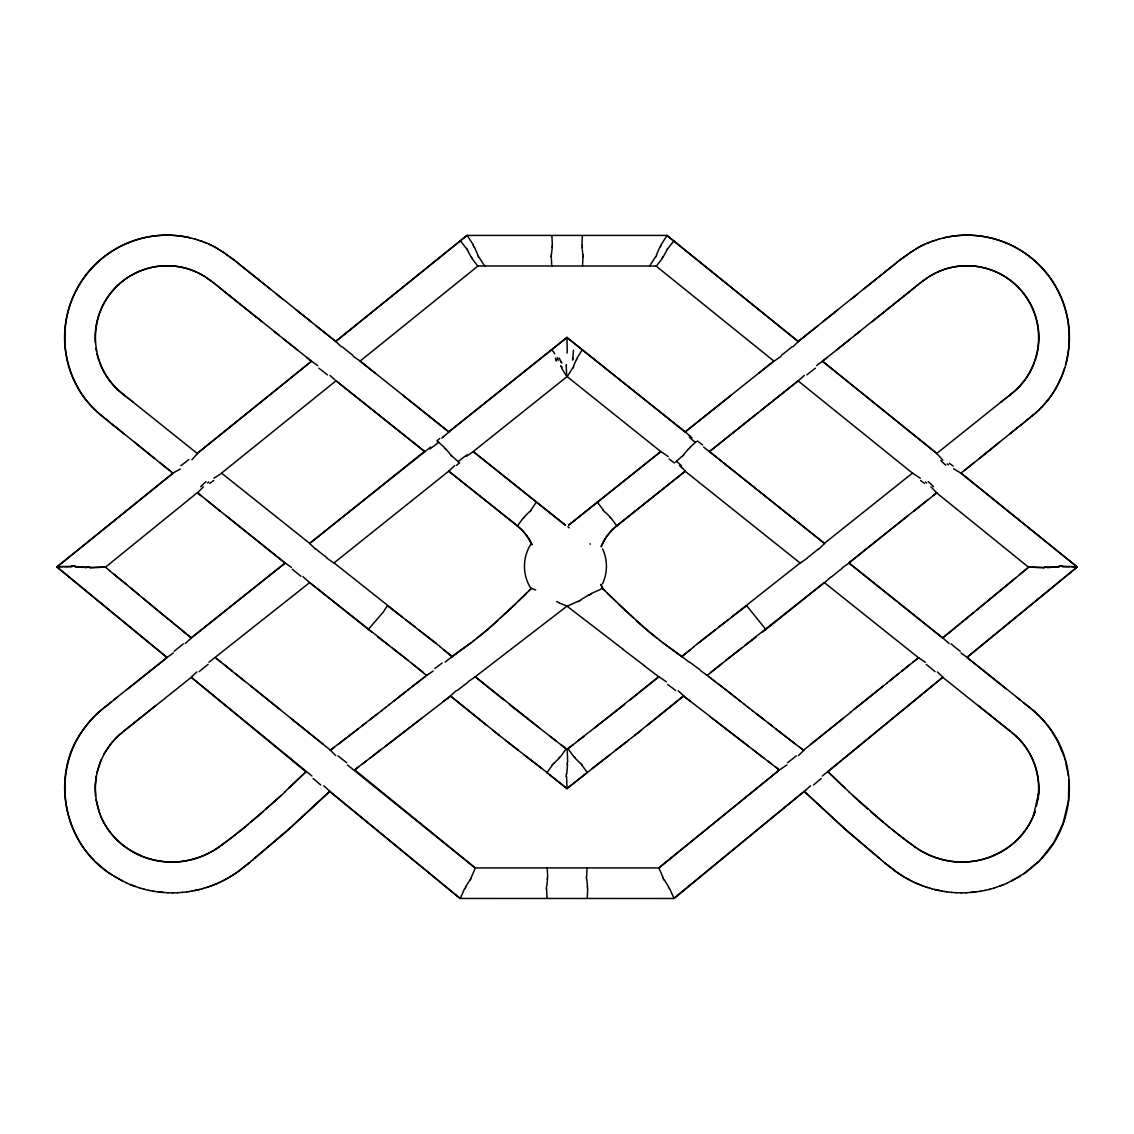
<?xml version="1.0" encoding="UTF-8"?>
<svg xmlns="http://www.w3.org/2000/svg" width="1134" height="1134" viewBox="0 0 1134 1134"><rect width="100%" height="100%" fill="white"/><g stroke="black" fill="none" stroke-linecap="round" stroke-linejoin="round"><path stroke-width="1.5" d="M517.458 525.963L522.987 518.323M547.027 772.523L552.556 764.883M475.302 868.12L470.95 878.127M566.589 776.549L567.043 788.612M567.68 762.119L567.213 749.574M551.294 256.638L551.748 266.065M552.386 245.369L551.889 235.56M566.192 365.332L566.787 377.367L572.585 368.153M546.56 888.588L547.07 898.411M547.665 877.319L547.226 867.935M566.192 748.823L560.451 756.761M566.731 774.111L567.553 764.543M551.422 254.739L552.244 247.269M546.701 886.689L547.538 879.219M658.982 868.12L663.319 878.127M1038.007 799.583C1042.274 773.827 1031.075 745.988 1009.699 730.92L942.723 677.324L842.605 759.638M96.22 775.968L95.157 786.075L95.54 796.224M254.441 858.466L291.31 826.927L329.668 791.319L459.979 898.454L674.021 898.497L669.825 888.914M565.044 525.028L473.218 451.559L567.156 376.531M1033.329 816.154L1038.857 792.212M96.886 772.651L101.11 759.794M587.228 898.383L587.71 888.588M1063.21 822.93L1068.483 800.533L1068.852 780.22M1062.756 824.205L1053.812 842.449L1041.352 858.665M602.537 583.741C607.696 572.883 607.711 559.785 602.579 548.913M576.426 359.421L573.421 366.41M659.889 247.028L656.402 254.98M577.277 357.678L582.38 349.612M660.867 245.057L667.033 235.518L798.35 341.49L818.053 325.727M655.438 256.95L649.626 266.065M587.072 867.907L586.604 877.319M464.444 888.914L460.262 898.525L329.668 791.319M666.749 250.373L663.149 256.993M530.613 544.646C522.448 557.517 522.42 574.924 530.542 587.823M104.101 753.713L111.756 742.557L119.439 734.676L191.277 677.324L311.935 775.996M465.493 887.057L469.901 879.97M667.742 248.743L673.78 240.961M662.157 258.623L656.388 266.107M582.394 235.56L581.898 245.369M803.822 750.325L798.492 755.556M818.904 548.969L824.687 543.469L703.633 447.079M1048.34 399.281L1047.334 400.543M1048.61 399.281L1047.618 400.543M582.536 266.065L582.989 256.638M167.123 657.422L173.346 652.943M197.174 453.841L191.873 459.78M798.421 341.589L792.921 346.777M530.882 510.201L536.396 502.093M683.589 454.691L688.48 448.908M450.552 695.893L456.506 690.464M449.206 470.794L333.906 563.003L326.904 558.126M449.503 470.468L454.762 465.535M1039.906 860.167C1074.068 827.267 1079.157 769.561 1051.714 730.877A103.095 103.095 0 0 0 1035.696 712.521A89.416 89.416 0 0 0 1034.18 711.174L1031.557 709.204M524.277 516.92L529.592 511.604M553.846 763.48L559.161 758.164M689.784 447.491L696.474 441.551M682.285 456.109L675.495 462.133M528.727 590.871L531.137 588.418M531.421 588.418L518.125 601.374M1040.19 860.167L1023.832 873.704M526.474 593.394L500.477 618.03M191.221 677.239L196.919 671.895M285.031 791.716L306.038 771.673L289.269 787.719M171.135 471.857L173.148 473.247L56.998 566.887L172.793 473.176L180.292 469.051M221.626 473.332L213.972 478.179M1038.716 861.656L1026.128 872.273L1011.571 880.962M515.573 604.11L488.357 628.732A374.362 374.362 0 0 1 476.79 638.201M203.383 486.812L197.614 492.751L220.237 511.25M329.937 791.319L285.91 831.959L252.57 859.997M285.314 791.716L266.192 808.896M806.331 789.633L810.569 785.734M806.118 789.831L804.644 791.064M281.034 795.714L251.138 821.81M444.514 435.81L448.809 432.125M497.727 620.78L488.641 628.732A374.362 374.362 0 0 1 477.06 638.201L474.678 639.845M441.849 438.163L443.394 436.817M185.196 643.517L191.348 638.073M263.485 811.505L246.546 825.609M830.953 576.993L824.886 582.366M804.332 375.397L798.407 380.67M100.883 710.508L100.104 711.174A89.416 89.416 0 0 0 97.822 713.201A103.095 103.095 0 0 0 82.555 730.877C55.056 769.632 60.386 826.884 94.094 860.167M816.551 365.658L827.352 357.493M663.234 643.063L681.761 656.629L693.98 646.763M681.761 656.629L689.883 650.094M644.296 665.828L658.755 676.757L594.84 727.659M711.571 678.586L707.177 675.425L722.131 663.418M690.592 701.336L683.391 695.992L647.131 725.491M683.674 695.992L634.516 735.456M101.38 709.856L103.237 708.566M102.443 709.204L99.835 711.174A89.416 89.416 0 0 0 97.552 713.201A103.095 103.095 0 0 0 82.272 730.877C49.343 776.436 64.326 846.276 112.238 875.079M972.859 613.012L956.912 626.393M976.998 609.808L1015.965 577.66M248.346 824.347L245.001 826.856M710.692 672.476L741.466 648.251M955.466 627.343L947.542 634.076M960.115 623.516L952.248 630.221M961.561 622.552L1024.399 570.756M673.738 898.454L777.726 812.979M778.93 811.987L804.332 791.319L842.69 826.927L879.559 858.466M840.266 783.707L827.962 771.673L841.385 760.63M971.172 660.895L966.891 657.465L1077.059 567.128L1070.935 566.447M674.021 898.497L804.332 791.319M966.891 657.465L1076.988 567.184M1031.302 416.504L1035.03 413.371A101.706 101.706 0 0 0 1047.334 400.529M950.802 631.184L942.51 637.96L932.928 630.291M1019.594 574.456L1026.284 569.225M942.51 637.96L946.366 635.04M245.284 826.856L237.261 833.093M658.684 867.935L779.441 769.929L658.967 867.935L475.033 867.935L347.401 764.926M1028.198 567.439L1026.639 568.715M1024.441 570.501L1028.169 567.695M122.316 732.507L119.07 735.229A71.697 71.697 0 0 0 99.041 811.094M250.699 861.514L252.839 859.997M1023.704 422.613L1030.31 417.525M1025.235 421.593L1020.175 425.675M283.571 339.023L311.567 361.193L197.075 453.543L311.567 361.193L317.733 365.658M315.947 325.727L335.65 341.49L466.854 235.418L667.146 235.418M335.65 341.49L467.123 235.418M89.884 567.553L105.476 567.184L197.203 492.794L200.746 495.629M336.018 380.783L424.555 451.445L336.018 380.783L221.541 473.119L309.681 543.399L430.637 447.079M374.943 372.944L360.116 361.08L477.953 266.022M894.783 264.151L822.717 321.772M448.299 659.634L451.97 656.841M243.739 828.118L233.349 836.169M909.822 291.424L872.103 321.702M911.197 290.077L918.001 284.832M810.612 744.443L850.741 712.308M768.044 722.882L803.439 750.254L843.483 718.148M909.893 664.467L889.623 681.038M912.955 662.213L918.497 657.72L824.319 582.592L744.981 645.331M102.953 708.566L107.999 704.753M914.755 287.426L885.583 310.716M250.968 861.514L240.323 869.792M693.71 646.763L715.256 629.909M974.149 462.544L960.937 473.176L1076.903 566.716L961.207 473.176M999.593 442.047L964.51 470.525M1014.831 429.772L1019.905 425.675M979.521 458.448L1013.569 430.792M1021.167 424.655L1010.025 433.854M1021.451 424.655L1022.712 423.634M887.185 682.781L898.681 673.525M901.757 671.257L918.497 657.72M447.647 660.158L445.166 662.143M249.097 863.031L239.359 870.529M933.254 495.629L936.797 492.794L913.763 511.25M854.086 709.402L882.862 686.268M850.457 712.308L887.454 682.781M103.747 707.928L111.175 702.215M114.08 699.664L167.109 657.465L57.295 567.184M183.198 631.184L191.207 637.96L285.187 563.003L225.836 515.516M424.215 451.559L309.681 543.399M402.669 395.114L448.71 431.955L566.858 337.436L685.29 431.955L731.331 395.114M117.539 697.126L107.716 704.753M127.079 689.5L167.109 657.465M191.207 637.96L285.187 563.003M448.71 431.955L567.142 337.436L567 338.485M124.017 730.92L127.32 728.269M127.986 727.744L155.769 705.518M371.513 631.95L309.681 582.592L208.925 662.27M568.673 525.028L660.782 451.559L568.956 525.028M627.159 385.673L685.007 431.955L773.884 361.08L656.047 266.022M666.877 235.418L798.067 341.49L837.856 309.894M759.057 372.944L773.884 361.08M863.768 288.986L898.199 261.43M601.077 546.602A50.959 50.959 0 0 1 616.442 526.034L629.313 515.715M630.376 514.85L685.361 471.092L616.726 525.992A50.959 50.959 0 0 0 601.346 546.602M722.245 461.751L709.501 451.559L736.958 429.588M737.979 428.78L758.348 412.478M760.829 410.494L798.251 380.783L709.501 451.559M836.325 350.08L859.643 331.652M884.336 311.722L854.767 335.338M822.434 361.193L936.925 453.543L822.434 361.193L850.429 339.023M1001.166 401.932L1004.795 399.012M573.109 744.712L566.858 749.376L509.379 704.526M731.628 617.066L800.094 563.003L685.007 471.149M774.295 503.383L824.319 543.399L912.459 473.119L797.982 380.783M936.641 453.543L1007.233 397.07M1006.283 398.048L1014.732 391.187A71.952 71.952 0 0 0 1029.7 372.689A73.469 73.469 0 0 0 1034.236 362.894M1008.721 396.106L1009.926 395.128M630.249 699.82L658.755 676.757M1026.227 420.572L1035.314 413.371A101.706 101.706 0 0 0 1047.603 400.529M581.728 764.883L587.256 772.481L567.142 788.569L546.843 772.552L566.858 788.569L609.979 754.819M896.937 601.502L848.813 563.003L908.164 515.516M762.771 631.95L824.319 582.592M927.669 499.896L848.813 563.003M850.968 299.433L857.517 294.202M697.892 643.389L727.858 620.17M1010.252 394.646L1014.448 391.187A71.952 71.952 0 0 0 1029.431 372.689A73.469 73.469 0 0 0 1034.718 360.839A69.372 69.372 0 0 0 1036.008 356.671A71.811 71.811 0 0 0 937.308 272.089M916.116 286.122L921.162 282.38M896.2 262.79L907.554 254.441M624.621 704.526L578.099 740.63M725.703 660.357L756.137 637.01M235.985 834.312L232.555 836.779M641.107 730.48L628.208 740.403M397.495 698.09L405.83 691.542M393.328 701.351L410.267 688.267M407.914 689.897L420.643 680.187M395.681 699.721L389.359 704.455M412.067 686.637L424.768 676.998M385.404 707.545L389.642 704.455M626.96 741.381L615.79 750.098M628.491 740.403L592.317 768.328M381.449 710.635L385.673 707.545M381.719 710.635L373.554 716.773M369.613 719.821L377.778 713.711M373.837 716.773L361.746 725.93M365.913 761.155L354.559 769.929L358.613 767.009M334.218 747.207L330.277 750.254L365.956 722.882M338.428 744.159L358.089 728.964M232.839 836.779L229.352 839.245M362.398 764.075L381.067 749.432M369.967 758.221L450.609 695.992L486.869 725.491M719.239 626.606L746.696 605.726L765.918 629.583M583.812 736.42L568.035 748.653M919.32 283.585L927.116 278.043M422.429 678.586L428.34 674.319M472.58 641.475L474.948 639.845M232.031 837.402L221.952 844.773M443.408 701.336L450.609 695.992M539.16 727.659L475.245 676.757L567.142 606.052M385.135 746.512L421.579 718.403M899.673 260.055L913.834 250.26M472.85 641.475L456.066 653.68M228.813 839.855L221.116 845.383M822.334 775.996L942.723 677.324M470.766 643.063L451.97 656.629L444.117 650.094M842.42 567.723L849.125 563.003L942.793 637.96M239.643 870.529L236.411 872.67M922.41 281.218L928.562 277.093M781.099 356.331L774.876 360.584M222.236 844.773L220.28 845.992M807.365 558.141L801.596 562.095M786.883 764.926L779.753 769.788M238.664 871.252L233.363 874.725M456.336 653.68L451.97 656.629M220.563 845.992L216.892 848.36M466.485 456.237L473.275 451.644M219.727 846.602L216.027 848.927A83.335 83.335 0 0 1 166.259 862.067M475.189 676.913L468.2 681.591M433.216 671.016L428.595 674.149M235.674 873.364L229.153 877.333M909.326 253.024L918.214 247.666A87.502 87.502 0 0 1 924.975 244.249M801.44 562.209L800.434 562.847M928.292 277.093L930.022 276.172M215.559 657.777L244.377 681.038M232.598 875.391L224.801 879.757M89.827 567.723L105.434 567.085M929.738 276.172L931.482 275.293A64.822 64.822 0 0 1 936.018 272.869L937.591 272.132M1019.948 876.412L1007.375 882.975M580.523 599.929L588.858 594.868M915.733 248.941L917.945 247.666A87.502 87.502 0 0 1 924.692 244.249L929.582 242.307M228.345 877.957L223.681 880.338M591.027 593.649L602.523 588.461L605.273 590.871M578.368 601.133L567.624 606.066M222.576 880.905L223.965 880.338M221.442 881.458L222.845 880.905M220.308 881.997L221.725 881.458M219.174 882.521L220.591 881.997M218.026 883.046L219.443 882.521M105.278 567.128L109.7 570.615M218.309 883.046L213.419 884.988M1007.644 882.975L1000.131 885.938M217.161 883.556L212.256 885.427M926.988 243.243L934.26 240.621M1003.335 884.832L994.178 887.979M212.526 885.427L209.918 886.292M211.363 885.867L207.565 887.1M931.638 241.429L936.641 239.841M209.01 886.703L206.374 887.497M204.007 888.22L206.657 887.497M936.358 239.841L939.037 239.132M201.625 888.9L204.276 888.22M989.628 889.269L994.461 887.979M938.768 239.132L943.885 237.857A102.287 102.287 0 0 1 1066.725 360.796M201.895 888.9L194.41 890.601M199.499 889.524L192 891.069M985.007 890.374L989.897 889.269M567.312 606.151L560.253 603.345M980.315 891.267L985.276 890.374M189.576 891.48L192.27 891.069M57.593 566.986L60.386 566.561M980.598 891.267L970.803 892.472M187.153 891.834L189.846 891.48M182.29 892.387L187.422 891.834M58.004 566.943L63.348 566.447M975.85 891.976L965.984 892.77M177.428 892.727L182.56 892.387M1059.284 566.575L1047.419 567.425M1059.213 566.759L1047.447 567.595M61.25 566.716L71.966 566.447M531.591 588.447L535.687 589.978M1062.317 566.447L1074.281 566.787M1044.4 567.553L1028.907 567.113L1044.457 567.723M1062.204 566.631L1069.901 566.617M172.581 892.855L177.712 892.727M64.369 566.617L72.066 566.631M961.15 892.855L966.267 892.77M472.113 258.623L477.683 265.98L656.331 266.022M360.116 361.08L448.993 431.955M567.142 376.63L660.782 451.559M473.218 451.559L565.327 525.028M597.334 502.093L603.401 510.201M517.543 525.992L448.71 471.149L517.543 525.992A51.016 51.016 0 0 1 532.059 544.603M334.176 563.003L402.372 617.066M1028.325 567.014L936.514 492.794M1075.032 566.617L1077.229 566.986M309.681 582.592L389.019 645.331M368.167 629.611L383.405 611.878L387.304 605.726L414.761 626.606M426.554 675.425L411.869 663.418M707.177 675.425L700.727 670.789M475.245 676.757L503.751 699.82M191.277 677.324L305.769 771.673M565.965 748.653L561.174 744.712M803.439 750.254L799.782 747.207M827.962 771.673L844.731 787.719M167.733 892.77L172.85 892.855M956.288 892.727L961.419 892.855M75.071 566.759L86.822 567.595M74.986 566.575L86.85 567.425M168.016 892.77L158.15 891.976M951.44 892.387L956.572 892.727M163.197 892.472L153.402 891.267M946.578 891.834L951.709 892.387M944.154 891.48L946.847 891.834M941.73 891.069L944.424 891.48M942 891.069L934.501 889.524M148.724 890.374L153.685 891.267M939.59 890.601L932.105 888.9M144.103 889.269L148.993 890.374M195.232 239.132L190.115 237.857A102.287 102.287 0 0 0 68.267 364.694A103.818 103.818 0 0 0 70.053 370.634A102.074 102.074 0 0 0 77.722 387.743A89.076 89.076 0 0 0 84.866 398.686L86.382 400.543M929.724 888.22L932.375 888.9M139.539 887.979L144.372 889.269M194.963 239.132L197.642 239.841M927.343 887.497L929.993 888.22M197.359 239.841L202.362 241.429M927.626 887.497L924.99 886.703M139.822 887.979L130.665 884.832M926.435 887.1L922.637 885.867M199.74 240.621L207.012 243.243M924.082 886.292L921.474 885.427M460.489 240.961L466.528 248.743M135.329 886.49L126.356 882.975M921.744 885.427L916.839 883.556M484.7 266.093L478.846 256.95M920.581 884.988L915.691 883.046M204.432 242.307L209.308 244.249A87.502 87.502 0 0 1 216.055 247.666L218.267 248.941M914.557 882.521L915.974 883.046M913.409 881.997L914.826 882.521M942.935 638.073L949.073 643.517M467.251 235.518L473.417 245.057M912.275 881.458L913.692 881.997M126.625 882.975L114.052 876.412M559.558 603.005L556.652 601.53M911.155 880.905L912.558 881.458M910.035 880.338L911.424 880.905M961.079 473.218L953.496 468.711M910.319 880.338L905.655 877.957M685.475 432.125L689.755 435.81M682.314 656.841L688.792 661.902M909.199 879.757L901.402 875.391M122.429 880.962L107.872 872.273L95.284 861.656M335.862 380.67L329.951 375.397M360.158 361.037L353.17 356.331M309.426 582.394L302.962 576.682M551.918 349.626L554.781 353.709M904.847 877.333L898.326 873.364M204.262 276.172L202.518 275.293A64.822 64.822 0 0 0 197.982 272.869M329.668 791.093L323.7 785.734M918.724 657.777L925.415 662.313M203.978 276.172L205.708 277.093M220.166 250.26L234.327 260.055M900.651 874.725L895.336 871.252M205.438 277.093L211.59 281.218M224.674 253.024L215.786 247.666A87.502 87.502 0 0 0 209.025 244.249M917.108 848.36L913.437 845.992M437.795 441.551L444.485 447.491M920.312 478.179L912.657 473.346M567.865 526.771L569.311 527.849M206.884 278.043L214.68 283.585M659.081 676.913L666.466 681.86M661.235 451.8L668.266 456.591M914.273 846.602L917.973 848.927A83.335 83.335 0 0 0 967.741 862.067M897.589 872.67L894.357 870.529M458.731 462.119L451.998 456.109M226.446 254.441L237.8 262.79M682.03 656.629L661.15 641.475M960.937 652.943L967.16 657.422M913.721 845.992L905.187 839.855M912.884 845.383L901.969 837.402M291.481 567.454L285.158 563.003M904.649 839.245L901.161 836.779M894.641 870.529L884.903 863.031M377.863 637.01L408.297 660.357M936.613 492.709L930.901 486.826M709.232 676.998L725.817 689.897M659.052 639.845L661.42 641.475M622.665 649.116L644.58 665.828M710.238 716.716L779.157 769.929M712.421 718.403L748.865 746.512M406.142 620.17L436.108 643.389M212.838 282.38L217.884 286.122M772.254 725.93L760.163 716.773M775.911 728.964L795.572 744.159M768.087 761.155L771.885 764.075M566.858 606.052L622.935 649.116M683.391 695.992L710.508 716.716M752.65 749.432L764.033 758.221M392.534 648.251L423.308 672.476M760.446 716.773L752.281 710.635M713.357 680.187L715.426 681.789M756.222 713.711L764.387 719.821M901.445 836.779L898.015 834.312M775.656 767.009L779.441 769.929M550.188 736.42L555.632 740.63M541.683 768.328L505.509 740.403M524.021 754.819L547.112 772.552M458.051 461.595L458.108 461.637A28.265 5.783 -38.7 0 1 467.024 454.876M717.779 683.405L721.933 686.637M748.327 707.545L752.551 710.635M518.21 750.098L492.907 730.48M744.358 704.455L748.596 707.545M659.322 639.845L656.94 638.201A374.362 374.362 0 0 1 645.359 628.732L636.273 620.78M900.651 836.169L891.806 829.365M893.677 869.792L883.032 861.514M418.744 629.909L440.29 646.763M724.016 688.267L736.505 698.09M740.672 701.351L727.9 691.542M738.319 699.721L744.641 704.455M499.484 735.456L450.326 695.992M235.801 261.43L270.232 288.986M215.999 284.832L222.803 290.077M896.739 833.093L888.716 826.856M276.483 294.202L283.032 299.433M296.144 309.894L335.933 341.49M123.748 394.646L119.552 391.187A71.952 71.952 0 0 1 104.569 372.689A73.469 73.469 0 0 1 99.282 360.839A69.372 69.372 0 0 1 97.297 353.936M967.16 657.465L1019.92 699.664M1030.253 707.928L1016.461 697.126M566.858 337.436L625.869 384.653M723.308 462.601L739.226 475.33M740.289 476.181L756.222 488.924M757.285 489.775L773.232 502.532M899.134 603.26L932.134 629.654M972.618 662.043L976.898 665.474M978.33 666.622L1005.872 688.65M1023.889 703.052L1031.047 708.566M978.231 705.518L1006.014 727.744M1006.68 728.269L1009.983 730.92M311.283 321.772L239.217 264.151M255.93 316.726L262.167 321.702M279.233 335.338L219.245 287.426M274.357 331.652L297.675 350.08M255.646 316.726L224.178 291.424M306.648 357.493L311.283 361.193M129.205 399.012L132.834 401.932M126.767 397.07L197.359 453.543M127.717 398.048L119.268 391.187A71.952 71.952 0 0 1 104.3 372.689A73.469 73.469 0 0 1 99.764 362.894M124.074 395.128L125.279 396.106M107.773 420.572L99.92 414.42A101.791 101.791 0 0 1 86.397 400.529M284.918 563.003L206.331 499.896M103.69 417.525L110.296 422.613M159.851 462.544L171.418 471.857M114.095 425.675L154.479 458.448M134.407 442.047L169.49 470.525M113.825 425.675L111.288 423.634M123.975 433.854L108.765 421.593M251.138 686.268L279.914 709.402M235.319 673.525L323.388 744.443M290.517 718.148L330.561 750.254M224.107 664.467L232.513 671.257M221.045 662.213L216.877 658.84M1011.684 732.507L1014.93 735.229A71.697 71.697 0 0 1 1036.391 806.217M881.161 859.997L883.301 861.514M354.843 769.929L475.316 867.935M1030.778 708.566L1032.62 709.856M881.43 859.997L848.09 831.959L804.063 791.319M440.02 646.763L452.239 656.629M888.999 826.856L885.654 824.347M109.431 570.615L126.583 584.449M191.49 637.96L187.918 635.04M102.698 416.504L100.203 414.42A101.791 101.791 0 0 1 86.666 400.529M113.641 574.059L139.227 594.882M186.458 634.076L168.555 619.136M887.454 825.609L877.532 817.543M178.534 627.343L182.035 630.221M173.601 623.516L177.088 626.393M57.012 567.184L166.84 657.465M130.523 587.922L172.439 622.552M168.286 619.136L143.153 598.355M882.862 821.81L848.686 791.716M678.118 690.762L683.731 695.893M1033.117 710.508L1033.896 711.174A89.416 89.416 0 0 1 1035.427 712.521M876.525 816.678L870.515 811.505M315.351 548.955L309.596 543.498M692.024 437.809L690.875 436.803M679.507 465.535L681.024 466.882M341.362 346.777L335.834 341.561M937.407 671.938L943.049 677.239M867.538 808.896L858.367 800.675M335.777 755.556L330.476 750.354M633.523 618.03L607.526 593.394M852.966 795.714L857.276 799.683M682.115 467.874L685.347 471.078M848.969 791.716L841.315 784.7M942.85 460.206L937.038 453.77M618.427 604.11L645.643 628.732A374.362 374.362 0 0 0 657.21 638.201M615.875 601.374L602.579 588.418A50.959 50.959 0 0 1 600.836 584.464M610.007 516.92L604.691 511.604M575.122 758.164L580.438 763.48M445.79 448.908L450.694 454.691M611.283 518.323L616.825 525.963M573.832 756.761L568.091 748.865M86.666 400.543L85.178 398.658A89.076 89.076 0 0 1 77.991 387.743A102.074 102.074 0 0 1 70.322 370.634A103.818 103.818 0 0 1 68.508 364.709A102.287 102.287 0 0 1 190.384 237.857M565.937 375.241L561.628 368.011M668.777 887.057L664.368 879.97M467.52 250.373L471.12 256.993M557.559 358.812L558.268 360.385M561.032 366.792L560.593 365.843M474.381 247.028L477.868 254.98M100.557 815.856C107.347 832.441 120.615 846.106 136.675 853.945A79.082 79.082 0 0 0 166.273 861.84M99.934 814.283L95.993 799.583M1064.018 756.335L1057.696 741.352L1051.431 730.877A103.095 103.095 0 0 0 1036.178 713.201M1064.415 757.64L1065.209 760.234M1065.563 761.538L1068.455 776.166M586.746 879.219L587.582 886.689M582.862 254.739L582.026 247.269M567 338.542L567.241 351.923A34.275 15.181 -82.9 0 1 567.057 353.057M796.323 755.783A28.988 3.756 -38.3 0 1 787.563 762.686M926.223 664.396A28.804 3.487 39.4 0 1 935.068 671.654M813.517 785.011A27.57 2.537 -40.3 0 1 821.243 778.491M664.028 880.041A25.302 10.986 54.7 0 1 662.951 878.127M668.436 887.128A25.288 10.348 55.1 0 1 669.457 888.928M967.727 861.84A79.082 79.082 0 0 0 997.325 853.959C1014.93 845.383 1029.119 829.762 1035.214 811.094A73.923 73.923 0 0 1 993.512 855.334M831.605 576.852A29.385 3.629 -38.6 0 1 842.151 568.403M960.186 651.285A28.279 3.274 39.1 0 1 950.944 643.8M97.34 353.936A71.768 71.768 0 0 1 188.457 268.971A72.335 72.335 0 0 1 196.678 272.132L198.266 272.869A64.822 64.822 0 0 1 202.802 275.293M140.488 855.334A73.923 73.923 0 0 1 98.885 811.15M140.403 855.546A79.082 79.082 0 0 0 166.542 861.84A81.35 81.35 0 0 0 196.012 858.367M216.296 848.912A84.256 84.256 0 0 1 196.012 858.41M602.863 588.418A50.959 50.959 0 0 1 601.119 584.464M1048.652 399.31A90.564 90.564 0 0 0 1056.293 387.757A102.074 102.074 0 0 0 1064.911 367.685A103.818 103.818 0 0 0 1066.768 360.81M937.577 272.089A71.811 71.811 0 0 1 1036.306 356.671A69.372 69.372 0 0 1 1034.988 360.839M791.858 346.905A30.306 4.238 -38.6 0 1 781.482 355.197M953.198 466.074A26.72 5.443 37.2 0 1 949.413 463.324M948.435 464.841A21.574 8.094 38.6 0 1 947.216 463.863M945.799 465.181A24.962 9.214 38.6 0 1 940.766 460.503M702.655 444.967A28.052 2.863 38.1 0 1 697.438 440.956M695.284 442.345A26.918 5.004 38.6 0 1 689.401 437.256M690.408 436.533A13.211 0.936 39.8 0 1 689.203 435.456M806.827 374.9A30.278 2.892 -38 0 1 815.431 368.167M920.539 480.476A26.748 5.627 38.1 0 1 924.465 483.41M925.443 481.978A21.971 7.881 39.3 0 1 926.676 482.999M928.222 481.652A25.628 8.505 39.4 0 1 933.566 486.684M1059.411 565.909A50.69 22.297 -6.6 0 1 1062.515 565.781M1047.547 566.759A50.69 20.993 -6.3 0 1 1044.612 566.887M1059.326 566.107A49.896 21.787 -6.5 0 1 1062.416 565.979M1047.575 566.943A49.896 20.511 -6.2 0 1 1044.669 567.071M531.18 510.272A20.979 9.086 -41.2 0 1 529.861 511.717M523.284 518.394A20.979 8.562 -41.6 0 1 524.546 517.033M589.864 543.81A44.155 0.751 35 0 1 590.375 544.15M604.422 511.717A20.979 9.086 41.2 0 1 603.09 510.272M609.738 517.033A20.979 8.562 41.6 0 1 610.985 518.394M580.693 763.366A20.979 9.086 41.2 0 1 582.026 764.812M575.392 758.051A20.979 8.562 41.6 0 1 574.13 756.69M566.149 776.719A33.481 14.572 -82 0 1 566.277 774.21M567.241 762.289A33.481 13.721 -82.4 0 1 567.113 764.642M552.258 764.812A20.979 9.086 -41.2 0 1 553.576 763.366M560.139 756.69A20.979 8.562 -41.6 0 1 558.892 758.051M573.634 366.622A21.305 9.228 -70.6 0 1 572.769 368.408M576.639 359.634A21.291 8.689 -70.1 0 1 577.447 357.933M573.35 350.123A32.914 13.651 -83.2 0 1 572.585 360.13M572.84 359.379A32.503 1.247 -84.4 0 1 572.939 358.358M566.362 365.276A33.949 15.55 -80.5 0 1 566.39 364.538M555.447 358.103A14.175 1.247 62.3 0 1 556.425 359.903M557.318 357.635A20.993 9.767 71.2 0 1 557.772 358.571M559.275 358.075A20.667 4.749 68.2 0 1 561.089 362.256M561.798 363.149A20.738 1.247 67.4 0 1 561.358 362.086M562.01 367.487A21.064 8.746 70.3 0 1 561.472 366.339M555.632 359.875A38.457 0.865 58 0 1 556.383 361.122M457.512 690.379A28.038 3.912 -37.8 0 1 467.818 682.441M442.175 662.951A28.393 1.772 -37.2 0 1 434.846 668.507M346.706 762.686A28.988 3.756 38.3 0 1 337.96 755.783M313.041 778.491A27.57 2.537 40.3 0 1 320.752 785.011M199.201 671.626A28.789 3.501 -39.4 0 1 208.117 664.326M471.319 878.127A25.302 10.986 -54.7 0 1 470.241 880.041M464.812 888.928A25.288 10.348 -55.1 0 1 465.833 887.128M546.29 888.73A20.695 8.973 -79.7 0 1 546.418 886.774M547.396 877.447A20.695 8.448 -80.1 0 1 547.254 879.304M586.462 879.148A20.695 8.959 79.7 0 1 586.335 877.192M587.299 886.618A20.695 8.448 80.1 0 1 587.44 888.461M818.209 549.069A29.583 4.068 -38.8 0 1 807.606 557.559M676.53 461.439A26.748 5.5 38.7 0 1 681.52 465.762M669.103 458.987A28.463 3.586 38 0 1 674.319 462.97M681.307 467.024A12.205 1.205 39.8 0 1 682.455 468.073M683.717 454.961A21.177 9.171 -53.6 0 1 682.385 456.407M688.621 449.163A21.177 8.633 -53.2 0 1 689.883 447.788M580.636 600.368A34.034 14.813 -34.3 0 1 578.411 601.615M588.971 595.307A34.034 13.948 -33.9 0 1 591.069 594.131M700.103 669.811A28.336 2.509 36.4 0 1 689.741 662.171M667.557 684.454A28.01 3.033 36.7 0 1 675.666 690.493M292.246 569.225A29.385 2.991 39.2 0 1 300.893 576.285M183.325 643.8A28.279 3.274 -39.1 0 1 174.083 651.285M443.918 436.207A13.211 0.737 -40.2 0 1 442.898 437.1M439.765 438.489A27.4 2.736 -39.3 0 1 436.845 440.928M438.801 442.175A28.067 5.06 -38.6 0 1 429.729 449.05M456.534 465.337A26.748 3.317 -39.3 0 1 459.624 462.729M451.899 456.407A21.177 9.171 53.6 0 1 450.552 454.961M444.386 447.788A21.177 8.633 53.2 0 1 445.662 449.163M326.663 557.531A29.583 4.068 38.8 0 1 316.06 549.054M209.833 483.438A26.706 5.571 -38.1 0 1 213.731 480.518M207.593 482.985A22.014 7.938 -39.3 0 1 208.84 481.964M200.732 486.67A25.614 8.505 -39.4 0 1 206.062 481.652M188.91 459.525A24.849 4.834 -37 0 1 180.816 465.649M318.838 368.167A30.278 2.892 38 0 1 327.457 374.9M71.754 565.781A50.69 22.297 6.6 0 1 74.872 565.909M89.671 566.887A50.69 20.993 6.3 0 1 86.737 566.759M71.853 565.979A49.896 21.787 6.5 0 1 74.943 566.107M89.614 567.071A49.896 20.511 6.2 0 1 86.708 566.943M352.787 355.197A30.306 4.238 38.6 0 1 342.425 346.905M466.684 248.459A21.022 9.115 65.2 0 1 467.704 250.146M472.268 258.354A21.022 8.576 64.8 0 1 471.305 256.766M666.565 250.146A21.022 9.115 -65.2 0 1 667.586 248.459M662.965 256.766A21.022 8.576 -64.8 0 1 662.015 258.354M551.011 256.78A20.922 9.072 -79.8 0 1 551.138 254.824M552.102 245.497A20.936 8.533 -80.2 0 1 551.974 247.354M478.591 257.262A26.635 12.913 70.2 0 1 477.584 255.221M473.161 245.355A26.649 12.191 69.7 0 1 474.097 247.283M583.131 254.824A20.922 9.072 79.8 0 1 583.259 256.78M582.309 247.354A20.936 8.533 80.2 0 1 582.167 245.497M656.685 255.221A26.635 12.913 -70.2 0 1 655.693 257.262M660.172 247.283A26.649 12.191 -69.7 0 1 661.108 245.355M1048.369 399.31A90.564 90.564 0 0 0 1056.023 387.757A102.074 102.074 0 0 0 1064.628 367.685M1065.492 364.709A103.818 103.818 0 0 0 1066.484 360.81A102.287 102.287 0 0 0 943.616 237.857M993.597 855.546A79.082 79.082 0 0 1 967.458 861.84A81.35 81.35 0 0 1 937.988 858.367M937.988 858.41A84.256 84.256 0 0 1 917.704 848.912M99.012 360.839A69.372 69.372 0 0 1 97.028 353.936M96.475 351.171A71.768 71.768 0 0 1 95.993 348.393M95.355 342.78A71.768 71.768 0 0 1 188.173 268.971A72.335 72.335 0 0 1 196.409 272.132M931.198 275.293A64.822 64.822 0 0 1 935.734 272.869M517.274 525.992A51.016 51.016 0 0 1 531.789 544.603"/></g></svg>
